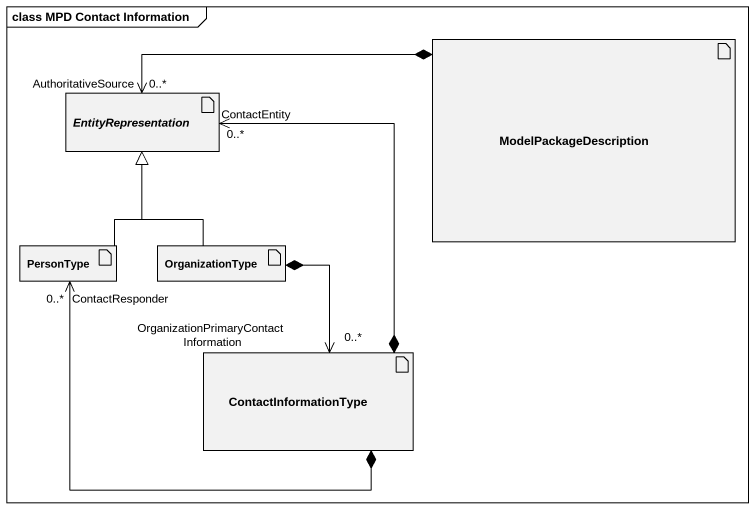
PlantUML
@startuml
mainframe class MPD Contact Information
artifact ModelPackageDescription
artifact EntityRepresentation
artifact PersonType
artifact OrganizationType
artifact ContactInformationType
EntityRepresentation "AuthoritativeSource\n0..*" <-right-* ModelPackageDescription
EntityRepresentation "ContactEntity\n0..*" <--* ContactInformationType
PersonType -up-|> EntityRepresentation
PersonType "ContactResponder\n0..*" <-right-* ContactInformationType
OrganizationType -up-|> EntityRepresentation
ContactInformationType "OrganizationPrimaryContactInformation\n0..*" <-up-* OrganizationType
@enduml
